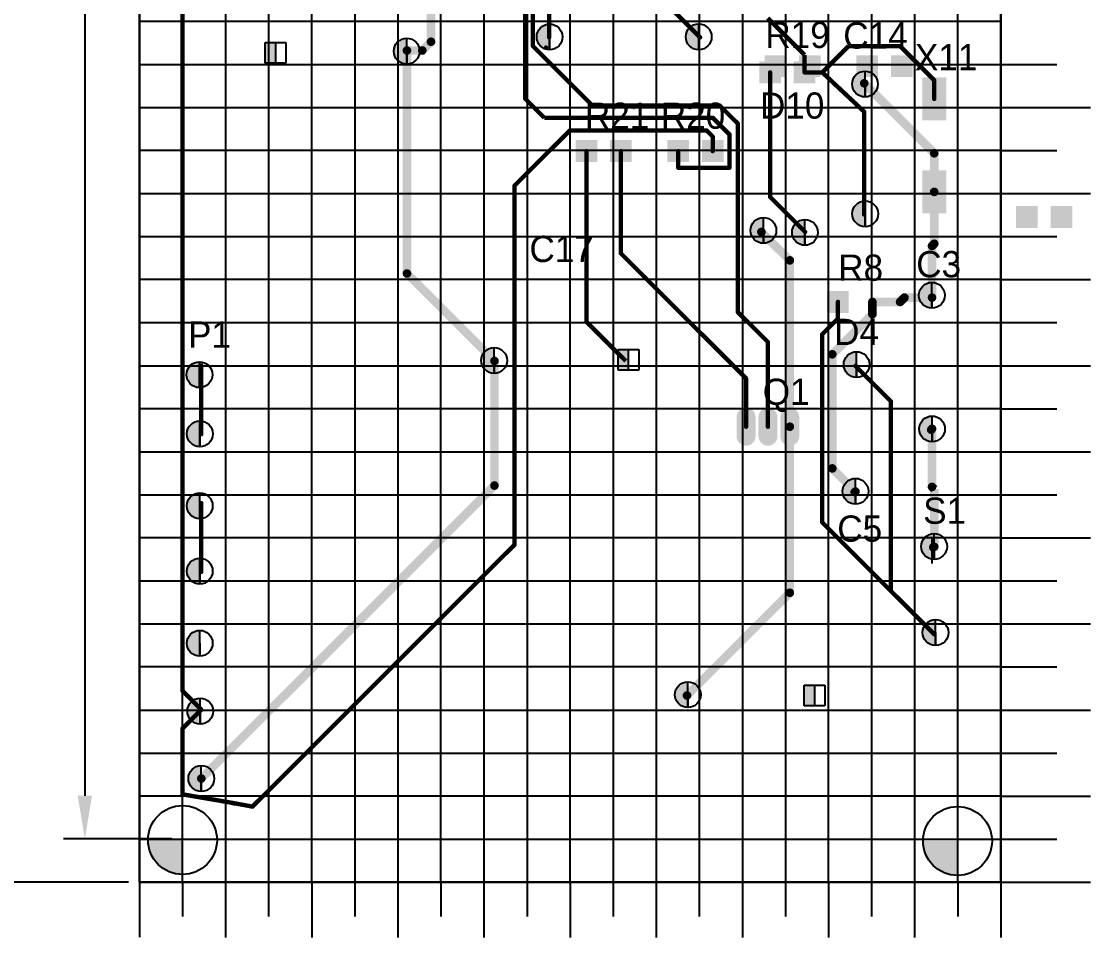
# Model space of a CAD drawing. Header units: millimetres. Extents: x 40 to 3761, y -469 to 920.
# Drawn here: x 1214.3 to 1276.4, y 115.4 to 168.6 of the extents above; entities that cross this region are included whole.
import ezdxf

# ---------------------------------------------------------------- set-up
doc = ezdxf.new("R2010")
doc.units = ezdxf.units.MM
doc.layers.get('Defpoints').update_dxf_attribs({"color": 5})
for name, color, linetype in [('3-размеры', 6, 'Continuous'), ('BottomLayer', 5, 'Continuous'), ('TopLayer', 1, 'Continuous'), ('TopOverlay', 2, 'Continuous'), ('TopPaste', 8, 'Continuous'), ('Слой1', 7, 'Continuous')]:
    doc.layers.add(name, color=color, linetype=linetype)
doc.dimstyles.new('ISO-25', dxfattribs={"dimtxt": 2.5, "dimasz": 2.5, "dimexe": 1.25, "dimexo": 0.625, "dimtad": 1, "dimtxsty": 'Standard', "dimcen": 2.5, "dimadec": 0, "dimazin": 0, "dimtfac": 1, "dimtmove": 0, "dimatfit": 3, "dimfxl": 1, "dimarcsym": 0})

# ---------------------------------------------------------------- blocks, each defined once
blk = doc.blocks.new('*U72')
for p, q in [((-3.75, 1.609), (-3.75, -1.609)), ((-1.25, 1.609), (-1.25, -0.391)), ((1.25, 1.609), (1.25, -1.609)), ((3.75, 1.609), (3.75, -0.391))]:
    blk.add_line(p, q)
blk = doc.blocks.new('*U73')
at = {"color": 0, "linetype": 'ByBlock', "lineweight": -2, "transparency": 16777216}
for p in [(0, 0), (10, 0), (20, 0), (30, 0), (40, 0)]:
    blk.add_blockref('*U72', p, dxfattribs=at)
blk = doc.blocks.new('*U74')
blk.add_line((0, 0.984), (0, -0.984))
blk = doc.blocks.new('*U75')
at = {"color": 0, "linetype": 'ByBlock', "lineweight": -2, "transparency": 16777216}
for p in [(80, 0), (85, 0), (90, 0), (95, 0), (100, 0), (105, 0), (110, 0), (115, 0), (120, 0), (125, 0)]:
    blk.add_blockref('*U74', p, dxfattribs=at)
blk = doc.blocks.new('*U64')
blk.add_line((1.624, 0), (-1.624, 0))
blk = doc.blocks.new('*U65')
at = {"color": 0, "linetype": 'ByBlock', "lineweight": -2, "transparency": 16777216}
for p in [(0, -77.5), (0, -80), (0, -82.5), (0, -85), (0, -87.5), (0, -90), (0, -92.5), (0, -95), (0, -97.5), (0, -100), (0, -102.5), (0, -105), (0, -107.5), (0, -110), (0, -112.5), (0, -115), (0, -117.5), (0, -120), (0, -122.5), (0, -125)]:
    blk.add_blockref('*U64', p, dxfattribs=at)
blk = doc.blocks.new('*D80')
at = {"layer": '3-размеры', "color": 0, "lineweight": -2, "transparency": 16777216}
for p, q in [((1220.527, 271.139), (1211.781, 271.139)), ((1213.031, 268.639), (1213.031, 121.139)), ((1220.527, 118.639), (1211.781, 118.639))]:
    blk.add_line(p, q, dxfattribs=at)
at = {"layer": '3-размеры', "color": 0, "transparency": 16777216}
for points in [[(1212.614, 268.639), (1213.448, 268.639), (1213.031, 271.139)], [(1212.614, 121.139), (1213.448, 121.139), (1213.031, 118.639)]]:
    blk.add_solid(points, dxfattribs=at)
at = {"layer": 'Defpoints', "color": 0, "transparency": 16777216}
for p in [(1221.152, 271.139), (1213.031, 118.639), (1221.152, 118.639)]:
    blk.add_point(p, dxfattribs=at)
at = {"layer": '3-размеры', "color": 0, "transparency": 16777216, "insert": (1211.156, 194.889), "char_height": 2.5, "attachment_point": 5, "rotation": 90}
blk.add_mtext('150h12', dxfattribs=at)
blk = doc.blocks.new('*D77')
at = {"layer": '3-размеры', "color": 0, "lineweight": -2, "transparency": 16777216}
for p, q in [((1223.027, 266.139), (1216.736, 266.139)), ((1217.986, 263.639), (1217.986, 123.656)), ((1223.03, 121.156), (1216.736, 121.156))]:
    blk.add_line(p, q, dxfattribs=at)
at = {"layer": '3-размеры', "color": 0, "transparency": 16777216}
for points in [[(1217.57, 263.639), (1218.403, 263.639), (1217.986, 266.139)], [(1217.57, 123.656), (1218.403, 123.656), (1217.986, 121.156)]]:
    blk.add_solid(points, dxfattribs=at)
at = {"layer": 'Defpoints', "color": 0, "transparency": 16777216}
for p in [(1223.652, 266.139), (1217.986, 121.156), (1223.655, 121.156)]:
    blk.add_point(p, dxfattribs=at)
at = {"layer": '3-размеры', "color": 0, "transparency": 16777216, "insert": (1216.111, 193.647), "char_height": 2.5, "attachment_point": 5, "rotation": 90}
blk.add_mtext('145%%P0.2', dxfattribs=at)
blk = doc.blocks.new('*U56')
for p, q in [((2.5, 76.25), (2.5, -76.25)), ((-2.5, 73.75), (-2.5, -76.25)), ((0.003, -76.25), (0.003, 73.75))]:
    blk.add_line(p, q)
blk = doc.blocks.new('*U57')
at = {"color": 0, "linetype": 'ByBlock', "lineweight": -2, "transparency": 16777216}
for p in [(0, 0), (7.5, 0), (15, 0), (22.5, 0), (30, 0), (37.5, 0), (45, 0)]:
    blk.add_blockref('*U56', p, dxfattribs=at)
blk = doc.blocks.new('*U58')
for p, q in [((25, 2.5), (-25, 2.5)), ((-25, 0), (25, 0)), ((-25, -2.5), (25, -2.5))]:
    blk.add_line(p, q)
blk = doc.blocks.new('*U59')
at = {"color": 0, "linetype": 'ByBlock', "lineweight": -2, "transparency": 16777216}
for p in [(0, 45), (0, 37.5), (0, 30), (0, 22.5), (0, 15), (0, 7.5), (0, 0)]:
    blk.add_blockref('*U58', p, dxfattribs=at)

msp = doc.modelspace()

# ---------------------------------------------------------------- hatches: boundary and pattern name
h = msp.add_hatch(color=256)
h.dxf.hatch_style = 1
h.paths.add_polyline_path([(1244.964, 168.485, 0.414214), (1244.214, 167.735, 0.414214), (1244.964, 166.985), (1244.964, 167.735)])
h = msp.add_hatch(color=256)
h.dxf.hatch_style = 1
h.paths.add_polyline_path([(1253.617, 168.489, 0.414214), (1252.867, 167.739, 0.414214), (1253.617, 166.989), (1253.617, 167.739)])
h = msp.add_hatch(color=256)
h.dxf.hatch_style = 1
h.paths.add_polyline_path([(1236.668, 167.661, 0.414214), (1235.918, 166.911, 0.414214), (1236.668, 166.161), (1236.668, 166.911)])
h = msp.add_hatch(color=256)
h.dxf.hatch_style = 1
h.paths.add_polyline_path([(1229.046, 167.414), (1228.453, 167.414), (1228.453, 166.214), (1229.046, 166.214)])
h = msp.add_hatch(color=256)
h.dxf.hatch_style = 1
h.paths.add_polyline_path([(1263.272, 165.747, 0.414214), (1262.522, 164.997, 0.414214), (1263.272, 164.247), (1263.272, 164.997)])
h = msp.add_hatch(color=256)
h.dxf.hatch_style = 1
h.paths.add_polyline_path([(1263.282, 158.208, 0.414214), (1262.532, 157.458, 0.414214), (1263.282, 156.708), (1263.282, 157.458)])
h = msp.add_hatch(color=256)
h.dxf.hatch_style = 1
h.paths.add_polyline_path([(1257.373, 157.247, 0.414214), (1256.623, 156.497, 0.414214), (1257.373, 155.747), (1257.373, 156.497)])
h = msp.add_hatch(color=256)
h.dxf.hatch_style = 1
h.paths.add_polyline_path([(1259.785, 157.132, 0.414214), (1259.035, 156.382, 0.414214), (1259.785, 155.632), (1259.785, 156.382)])
h = msp.add_hatch(color=256)
h.dxf.hatch_style = 1
h.paths.add_polyline_path([(1267.153, 153.479, 0.414214), (1266.403, 152.729, 0.414214), (1267.153, 151.979), (1267.153, 152.729)])
h = msp.add_hatch(color=256)
h.dxf.hatch_style = 1
h.paths.add_polyline_path([(1241.745, 149.693, 0.414214), (1240.995, 148.943, 0.414214), (1241.745, 148.193), (1241.745, 148.943)])
h = msp.add_hatch(color=256)
h.dxf.hatch_style = 1
h.paths.add_polyline_path([(1249.53, 149.578), (1248.936, 149.578), (1248.936, 148.378), (1249.53, 148.378)])
h = msp.add_hatch(color=256)
h.dxf.hatch_style = 1
h.paths.add_polyline_path([(1262.784, 149.453, 0.414214), (1262.034, 148.703, 0.414214), (1262.784, 147.953), (1262.784, 148.703)])
h = msp.add_hatch(color=256)
h.dxf.hatch_style = 1
h.paths.add_polyline_path([(1224.636, 148.866, 0.414214), (1223.886, 148.116, 0.414214), (1224.636, 147.366), (1224.636, 148.116)])
h = msp.add_hatch(color=256)
h.dxf.hatch_style = 1
h.paths.add_polyline_path([(1224.662, 145.433, 0.414214), (1223.912, 144.683, 0.414214), (1224.662, 143.933), (1224.662, 144.683)])
h = msp.add_hatch(color=256)
h.dxf.hatch_style = 1
h.paths.add_polyline_path([(1267.164, 145.715, 0.414214), (1266.414, 144.965, 0.414214), (1267.164, 144.215), (1267.164, 144.965)])
h = msp.add_hatch(color=256)
h.dxf.hatch_style = 1
h.paths.add_polyline_path([(1262.721, 142.094, 0.414214), (1261.971, 141.344, 0.414214), (1262.721, 140.594), (1262.721, 141.344)])
h = msp.add_hatch(color=256)
h.dxf.hatch_style = 1
h.paths.add_polyline_path([(1224.654, 141.249, 0.414214), (1223.904, 140.499, 0.414214), (1224.654, 139.749), (1224.654, 140.499)])
h = msp.add_hatch(color=256)
h.dxf.hatch_style = 1
h.paths.add_polyline_path([(1267.282, 138.889, 0.414214), (1266.532, 138.139, 0.414214), (1267.282, 137.389), (1267.282, 138.139)])
h = msp.add_hatch(color=256)
h.dxf.hatch_style = 1
h.paths.add_polyline_path([(1224.654, 137.458, 0.414214), (1223.904, 136.708, 0.414214), (1224.654, 135.958), (1224.654, 136.708)])
h = msp.add_hatch(color=256)
h.dxf.hatch_style = 1
h.paths.add_polyline_path([(1267.366, 133.889, 0.414214), (1266.616, 133.139, 0.414214), (1267.366, 132.389), (1267.366, 133.139)])
h = msp.add_hatch(color=256)
h.dxf.hatch_style = 1
h.paths.add_polyline_path([(1224.654, 133.268, 0.414214), (1223.904, 132.518, 0.414214), (1224.654, 131.768), (1224.654, 132.518)])
h = msp.add_hatch(color=256)
h.dxf.hatch_style = 1
h.paths.add_polyline_path([(1252.987, 130.281, 0.414214), (1252.237, 129.531, 0.414214), (1252.987, 128.781), (1252.987, 129.531)])
h = msp.add_hatch(color=256)
h.dxf.hatch_style = 1
h.paths.add_polyline_path([(1260.335, 130.074), (1259.741, 130.074), (1259.741, 128.874), (1260.335, 128.874)])
h = msp.add_hatch(color=256)
h.dxf.hatch_style = 1
h.paths.add_polyline_path([(1224.684, 129.323, 0.414214), (1223.934, 128.573, 0.414214), (1224.684, 127.823), (1224.684, 128.573)])
h = msp.add_hatch(color=256)
h.dxf.hatch_style = 1
h.paths.add_polyline_path([(1224.745, 125.409, 0.414214), (1223.995, 124.659, 0.414214), (1224.745, 123.909), (1224.745, 124.659)])
at = {"layer": 'BottomLayer'}
h = msp.add_hatch(color=256, dxfattribs=at)
h.dxf.hatch_style = 1
edge = h.paths.add_edge_path()
edge.add_line((1223.656, 121.089), (1221.656, 121.089))
edge.add_arc((1223.67, 121.102), 2.013, 180.37805, 269.62195)
edge.add_line((1223.656, 119.089), (1223.656, 121.089))
h = msp.add_hatch(color=256, dxfattribs=at)
h.dxf.hatch_style = 1
edge = h.paths.add_edge_path()
edge.add_line((1268.644, 121.032), (1266.644, 121.032))
edge.add_arc((1268.657, 121.045), 2.013, 180.37805, 269.62195)
edge.add_line((1268.644, 119.032), (1268.644, 121.032))

# ---------------------------------------------------------------- linework, layer by layer
for p, q in [((1221.152, 118.639), (1221.152, 268.639)), ((1271.152, 118.639), (1271.152, 268.639)), ((1271.152, 267.389), (1271.152, 118.639)), ((1221.1, 135.718), (1221.1, 135.718)), ((1271.152, 121.139), (1271.152, 123.639)), ((1221.152, 118.639), (1221.152, 121.139)), ((1222.402, 118.639), (1221.152, 118.639)), ((1221.152, 118.639), (1221.152, 115.444)), ((1221.152, 118.639), (1223.655, 118.639)), ((1271.152, 118.639), (1222.402, 118.639))]:
    msp.add_line(p, q)
for centre in [(1223.656, 121.089), (1268.644, 121.032)]:
    msp.add_circle(centre, 2, dxfattribs=at)
at = {"layer": 'TopLayer'}
for points, const_width in [([(1223.653, 129.752), (1223.653, 181.189)], 0.254), ([(1243.998, 167.201), (1243.998, 180.714)], 0.254), ([(1238.08, 167.455), (1238.08, 178.123)], 0.5), ([(1243.541, 164.153), (1243.541, 178.377)], 0.254), ([(1244.938, 167.709), (1244.938, 172.18)], 0.254), ([(1253.701, 167.709), (1249.256, 172.154)], 0.254), ([(1259.765, 166.693), (1257.631, 168.827)], 0.254), ([(1238.08, 167.455), (1237.572, 166.947)], 0.5), ([(1236.683, 153.993), (1236.683, 166.947)], 0.5), ([(1237.572, 166.947), (1236.683, 166.947)], 0.5), ([(1247.453, 163.747), (1243.998, 167.201)], 0.254), ([(1262.312, 167.201), (1260.788, 165.677)], 0.254), ([(1265.309, 167.201), (1262.312, 167.201)], 0.254), ([(1267.29, 165.22), (1265.309, 167.201)], 0.254), ([(1259.765, 165.677), (1259.765, 166.693)], 0.254), ([(1257.765, 158.438), (1257.765, 165.677)], 0.254), ([(1260.788, 165.677), (1259.765, 165.677)], 0.254), ([(1263.226, 163.391), (1260.788, 165.677)], 0.254), ([(1267.29, 160.978), (1263.226, 165.042)], 0.5), ([(1267.29, 164.134), (1267.29, 165.22)], 0.254), ([(1244.659, 163.036), (1243.541, 164.153)], 0.254), ([(1254.844, 163.747), (1247.453, 163.747)], 0.254), ([(1255.885, 162.706), (1254.844, 163.747)], 0.254), ([(1263.226, 157.422), (1263.226, 163.391)], 0.254), ([(1254.438, 163.036), (1244.659, 163.036)], 0.254), ([(1255.403, 162.071), (1254.438, 163.036)], 0.254), ([(1255.885, 151.758), (1255.885, 162.706)], 0.254), ([(1246.132, 162.299), (1242.931, 159.099)], 0.254), ([(1254.082, 162.299), (1246.132, 162.299)], 0.254), ([(1254.431, 161.95), (1254.082, 162.299)], 0.254), ([(1254.431, 161.105), (1254.431, 161.95)], 0.254), ([(1255.403, 160.14), (1255.403, 162.071)], 0.254), ([(1247.097, 151.199), (1247.097, 161.105)], 0.254), ([(1249.097, 155.168), (1249.097, 161.105)], 0.254), ([(1252.431, 160.14), (1252.431, 161.105)], 0.254), ([(1267.29, 158.734), (1267.29, 160.978)], 0.5), ([(1255.403, 160.14), (1252.431, 160.14)], 0.254), ([(1242.931, 138.245), (1242.931, 159.099)], 0.254), ([(1267.29, 155.721), (1267.29, 158.734)], 0.5), ([(1259.797, 156.406), (1257.765, 158.438)], 0.254), ([(1258.908, 154.755), (1257.257, 156.406)], 0.5), ([(1267.29, 155.721), (1267.163, 155.594)], 0.5), ([(1267.163, 152.596), (1267.163, 155.594)], 0.5), ([(1256.368, 147.897), (1249.097, 155.168)], 0.254), ([(1258.908, 145.095), (1258.908, 154.755)], 0.5), ([(1241.763, 148.913), (1236.683, 153.993)], 0.5), ([(1265.563, 152.596), (1265.309, 152.342)], 0.5), ([(1267.163, 152.596), (1265.563, 152.596)], 0.5), ([(1261.702, 151.377), (1261.702, 152.342)], 0.254), ([(1263.702, 151.631), (1263.702, 152.342)], 0.5), ([(1265.309, 152.342), (1263.702, 152.342)], 0.5), ([(1257.638, 150.006), (1255.885, 151.758)], 0.254), ([(1261.702, 151.377), (1260.788, 150.463)], 0.254), ([(1263.702, 151.631), (1261.372, 149.301)], 0.5), ([(1249.383, 148.913), (1247.097, 151.199)], 0.254), ([(1260.788, 139.541), (1260.788, 150.463)], 0.254), ([(1257.638, 145.095), (1257.638, 150.006)], 0.254), ([(1241.763, 141.677), (1241.763, 148.913)], 0.5), ([(1261.372, 142.673), (1261.372, 149.301)], 0.5), ([(1224.745, 144.659), (1224.745, 148.659)], 0.254), ([(1264.775, 146.569), (1262.718, 148.626)], 0.254), ([(1256.368, 145.095), (1256.368, 147.897)], 0.254), ([(1264.775, 135.553), (1264.775, 146.569)], 0.254), ([(1256.368, 145.645), (1256.368, 144.545)], 1.1), ([(1257.638, 145.645), (1257.638, 144.545)], 1.1), ([(1258.908, 145.645), (1258.908, 144.545)], 1.1), ([(1258.908, 135.451), (1258.908, 145.095)], 0.5), ([(1267.163, 141.598), (1267.163, 144.976)], 0.5), ([(1262.718, 141.326), (1261.372, 142.673)], 0.5), ([(1241.763, 141.677), (1224.745, 124.659)], 0.5), ([(1267.29, 141.471), (1267.163, 141.598)], 0.5), ([(1267.29, 138.118), (1267.29, 141.471)], 0.5), ([(1224.745, 136.659), (1224.745, 140.659)], 0.254), ([(1264.775, 135.553), (1260.788, 139.541)], 0.254), ([(1242.931, 138.245), (1227.717, 123.031)], 0.254), ([(1258.908, 135.451), (1252.939, 129.482)], 0.5), ([(1267.29, 133.038), (1264.775, 135.553)], 0.254), ([(1224.745, 128.659), (1223.653, 129.752)], 0.254), ([(1224.745, 128.659), (1223.653, 127.567)], 0.254), ([(1223.653, 123.742), (1223.653, 127.567)], 0.254), ([(1226.36, 123.279), (1223.653, 123.742)], 0.254), ([(1227.717, 123.031), (1226.36, 123.279)], 0.254)]:
    msp.add_lwpolyline(points, dxfattribs=dict(at, const_width=const_width))
for points, const_width in [([(1238.205, 167.455, -1), (1237.955, 167.455, -1)], 0.25), ([(1238.205, 167.455, -1), (1237.955, 167.455, -1)], 0.25), ([(1245.001, 167.709, -1), (1244.874, 167.709, -1)], 0.127), ([(1253.764, 167.709, -1), (1253.637, 167.709, -1)], 0.127), ([(1236.808, 166.947, -1), (1236.558, 166.947, -1)], 0.25), ([(1236.808, 166.947, -1), (1236.558, 166.947, -1)], 0.25), ([(1237.697, 166.947, -1), (1237.447, 166.947, -1)], 0.25), ([(1237.697, 166.947, -1), (1237.447, 166.947, -1)], 0.25), ([(1244.062, 167.201, -1), (1243.935, 167.201, -1)], 0.127), ([(1244.062, 167.201, -1), (1243.935, 167.201, -1)], 0.127), ([(1244.818, 167.121, -1), (1244.691, 167.121, -1)], 0.127), ([(1244.818, 167.121, -1), (1244.691, 167.121, -1)], 0.127), ([(1265.372, 167.201, -1), (1265.245, 167.201, -1)], 0.127), ([(1265.372, 167.201, -1), (1265.245, 167.201, -1)], 0.127), ([(1257.828, 165.677, -1), (1257.701, 165.677, -1)], 0.127), ([(1259.828, 165.677, -1), (1259.701, 165.677, -1)], 0.127), ([(1259.828, 165.677, -1), (1259.701, 165.677, -1)], 0.127), ([(1260.851, 165.677, -1), (1260.724, 165.677, -1)], 0.127), ([(1260.851, 165.677, -1), (1260.724, 165.677, -1)], 0.127), ([(1260.851, 165.677, -1), (1260.724, 165.677, -1)], 0.127), ([(1263.351, 165.042, -1), (1263.101, 165.042, -1)], 0.25), ([(1267.353, 165.22, -1), (1267.226, 165.22, -1)], 0.127), ([(1267.353, 165.22, -1), (1267.226, 165.22, -1)], 0.127), ([(1243.604, 164.153, -1), (1243.477, 164.153, -1)], 0.127), ([(1243.604, 164.153, -1), (1243.477, 164.153, -1)], 0.127), ([(1247.516, 163.747, -1), (1247.389, 163.747, -1)], 0.127), ([(1247.516, 163.747, -1), (1247.389, 163.747, -1)], 0.127), ([(1254.907, 163.747, -1), (1254.78, 163.747, -1)], 0.127), ([(1254.907, 163.747, -1), (1254.78, 163.747, -1)], 0.127), ([(1267.353, 164.134, -1), (1267.226, 164.134, -1)], 0.127), ([(1263.289, 163.391, -1), (1263.162, 163.391, -1)], 0.127), ([(1263.289, 163.391, -1), (1263.162, 163.391, -1)], 0.127), ([(1254.501, 163.036, -1), (1254.374, 163.036, -1)], 0.127), ([(1254.501, 163.036, -1), (1254.374, 163.036, -1)], 0.127), ([(1255.949, 162.706, -1), (1255.822, 162.706, -1)], 0.127), ([(1255.949, 162.706, -1), (1255.822, 162.706, -1)], 0.127), ([(1246.195, 162.299, -1), (1246.068, 162.299, -1)], 0.127), ([(1246.195, 162.299, -1), (1246.068, 162.299, -1)], 0.127), ([(1254.145, 162.299, -1), (1254.018, 162.299, -1)], 0.127), ([(1254.145, 162.299, -1), (1254.018, 162.299, -1)], 0.127), ([(1254.494, 161.95, -1), (1254.367, 161.95, -1)], 0.127), ([(1254.494, 161.95, -1), (1254.367, 161.95, -1)], 0.127), ([(1255.466, 162.071, -1), (1255.339, 162.071, -1)], 0.127), ([(1255.466, 162.071, -1), (1255.339, 162.071, -1)], 0.127), ([(1247.16, 161.105, -1), (1247.033, 161.105, -1)], 0.127), ([(1249.16, 161.105, -1), (1249.033, 161.105, -1)], 0.127), ([(1252.494, 161.105, -1), (1252.367, 161.105, -1)], 0.127), ([(1254.494, 161.105, -1), (1254.367, 161.105, -1)], 0.127), ([(1267.415, 160.978, -1), (1267.165, 160.978, -1)], 0.25), ([(1267.415, 160.978, -1), (1267.165, 160.978, -1)], 0.25), ([(1252.494, 160.14, -1), (1252.367, 160.14, -1)], 0.127), ([(1252.494, 160.14, -1), (1252.367, 160.14, -1)], 0.127), ([(1255.466, 160.14, -1), (1255.339, 160.14, -1)], 0.127), ([(1255.466, 160.14, -1), (1255.339, 160.14, -1)], 0.127), ([(1242.995, 159.099, -1), (1242.868, 159.099, -1)], 0.127), ([(1242.995, 159.099, -1), (1242.868, 159.099, -1)], 0.127), ([(1267.415, 158.734, -1), (1267.165, 158.734, -1)], 0.25), ([(1267.415, 158.734, -1), (1267.165, 158.734, -1)], 0.25), ([(1257.828, 158.438, -1), (1257.701, 158.438, -1)], 0.127), ([(1257.828, 158.438, -1), (1257.701, 158.438, -1)], 0.127), ([(1263.289, 157.422, -1), (1263.162, 157.422, -1)], 0.127), ([(1257.382, 156.406, -1), (1257.132, 156.406, -1)], 0.25), ([(1259.86, 156.406, -1), (1259.733, 156.406, -1)], 0.127), ([(1267.288, 155.594, -1), (1267.038, 155.594, -1)], 0.25), ([(1267.288, 155.594, -1), (1267.038, 155.594, -1)], 0.25), ([(1267.415, 155.721, -1), (1267.165, 155.721, -1)], 0.25), ([(1267.415, 155.721, -1), (1267.165, 155.721, -1)], 0.25), ([(1249.16, 155.168, -1), (1249.033, 155.168, -1)], 0.127), ([(1249.16, 155.168, -1), (1249.033, 155.168, -1)], 0.127), ([(1259.033, 154.755, -1), (1258.783, 154.755, -1)], 0.25), ([(1259.033, 154.755, -1), (1258.783, 154.755, -1)], 0.25), ([(1236.808, 153.993, -1), (1236.558, 153.993, -1)], 0.25), ([(1236.808, 153.993, -1), (1236.558, 153.993, -1)], 0.25), ([(1265.688, 152.596, -1), (1265.438, 152.596, -1)], 0.25), ([(1265.688, 152.596, -1), (1265.438, 152.596, -1)], 0.25), ([(1267.288, 152.596, -1), (1267.038, 152.596, -1)], 0.25), ([(1267.288, 152.596, -1), (1267.038, 152.596, -1)], 0.25), ([(1261.765, 152.342, -1), (1261.638, 152.342, -1)], 0.127), ([(1263.827, 152.342, -1), (1263.577, 152.342, -1)], 0.25), ([(1263.827, 152.342, -1), (1263.577, 152.342, -1)], 0.25), ([(1265.434, 152.342, -1), (1265.184, 152.342, -1)], 0.25), ([(1265.434, 152.342, -1), (1265.184, 152.342, -1)], 0.25), ([(1255.949, 151.758, -1), (1255.822, 151.758, -1)], 0.127), ([(1255.949, 151.758, -1), (1255.822, 151.758, -1)], 0.127), ([(1261.765, 151.377, -1), (1261.638, 151.377, -1)], 0.127), ([(1261.765, 151.377, -1), (1261.638, 151.377, -1)], 0.127), ([(1263.827, 151.631, -1), (1263.577, 151.631, -1)], 0.25), ([(1263.827, 151.631, -1), (1263.577, 151.631, -1)], 0.25), ([(1247.16, 151.199, -1), (1247.033, 151.199, -1)], 0.127), ([(1247.16, 151.199, -1), (1247.033, 151.199, -1)], 0.127), ([(1260.851, 150.463, -1), (1260.724, 150.463, -1)], 0.127), ([(1260.851, 150.463, -1), (1260.724, 150.463, -1)], 0.127), ([(1257.701, 150.006, -1), (1257.574, 150.006, -1)], 0.127), ([(1257.701, 150.006, -1), (1257.574, 150.006, -1)], 0.127), ([(1241.888, 148.913, -1), (1241.638, 148.913, -1)], 0.25), ([(1241.888, 148.913, -1), (1241.638, 148.913, -1)], 0.25), ([(1261.497, 149.301, -1), (1261.247, 149.301, -1)], 0.25), ([(1261.497, 149.301, -1), (1261.247, 149.301, -1)], 0.25), ([(1224.808, 148.659, -1), (1224.681, 148.659, -1)], 0.127), ([(1262.781, 148.626, -1), (1262.654, 148.626, -1)], 0.127), ([(1256.431, 147.897, -1), (1256.304, 147.897, -1)], 0.127), ([(1256.431, 147.897, -1), (1256.304, 147.897, -1)], 0.127), ([(1264.839, 146.569, -1), (1264.712, 146.569, -1)], 0.127), ([(1264.839, 146.569, -1), (1264.712, 146.569, -1)], 0.127), ([(1256.643, 145.645, -1), (1256.093, 145.645, -1)], 0.55), ([(1257.913, 145.645, -1), (1257.363, 145.645, -1)], 0.55), ([(1259.183, 145.645, -1), (1258.633, 145.645, -1)], 0.55), ([(1259.033, 145.095, -1), (1258.783, 145.095, -1)], 0.25), ([(1259.033, 145.095, -1), (1258.783, 145.095, -1)], 0.25), ([(1224.808, 144.659, -1), (1224.681, 144.659, -1)], 0.127), ([(1256.643, 144.545, -1), (1256.093, 144.545, -1)], 0.55), ([(1256.431, 145.095, -1), (1256.304, 145.095, -1)], 0.127), ([(1257.913, 144.545, -1), (1257.363, 144.545, -1)], 0.55), ([(1257.701, 145.095, -1), (1257.574, 145.095, -1)], 0.127), ([(1259.183, 144.545, -1), (1258.633, 144.545, -1)], 0.55), ([(1267.241, 144.916, -1), (1266.991, 144.916, -1)], 0.25), ([(1267.288, 144.976, -1), (1267.038, 144.976, -1)], 0.25), ([(1261.497, 142.673, -1), (1261.247, 142.673, -1)], 0.25), ([(1261.497, 142.673, -1), (1261.247, 142.673, -1)], 0.25), ([(1241.888, 141.677, -1), (1241.638, 141.677, -1)], 0.25), ([(1241.888, 141.677, -1), (1241.638, 141.677, -1)], 0.25), ([(1262.797, 141.295, -1), (1262.547, 141.295, -1)], 0.25), ([(1262.843, 141.326, -1), (1262.593, 141.326, -1)], 0.25), ([(1267.288, 141.598, -1), (1267.038, 141.598, -1)], 0.25), ([(1267.288, 141.598, -1), (1267.038, 141.598, -1)], 0.25), ([(1224.808, 140.659, -1), (1224.681, 140.659, -1)], 0.127), ([(1260.851, 139.541, -1), (1260.724, 139.541, -1)], 0.127), ([(1260.851, 139.541, -1), (1260.724, 139.541, -1)], 0.127), ([(1242.995, 138.245, -1), (1242.868, 138.245, -1)], 0.127), ([(1242.995, 138.245, -1), (1242.868, 138.245, -1)], 0.127), ([(1267.359, 138.09, -1), (1267.109, 138.09, -1)], 0.25), ([(1267.415, 138.118, -1), (1267.165, 138.118, -1)], 0.25), ([(1224.808, 136.659, -1), (1224.681, 136.659, -1)], 0.127), ([(1259.033, 135.451, -1), (1258.783, 135.451, -1)], 0.25), ([(1259.033, 135.451, -1), (1258.783, 135.451, -1)], 0.25), ([(1264.839, 135.553, -1), (1264.712, 135.553, -1)], 0.127), ([(1264.839, 135.553, -1), (1264.712, 135.553, -1)], 0.127), ([(1264.839, 135.553, -1), (1264.712, 135.553, -1)], 0.127), ([(1267.353, 133.038, -1), (1267.226, 133.038, -1)], 0.127), ([(1223.716, 129.752, -1), (1223.589, 129.752, -1)], 0.127), ([(1223.716, 129.752, -1), (1223.589, 129.752, -1)], 0.127), ([(1253.064, 129.482, -1), (1252.814, 129.482, -1)], 0.25), ([(1224.808, 128.659, -1), (1224.681, 128.659, -1)], 0.127), ([(1224.808, 128.659, -1), (1224.681, 128.659, -1)], 0.127), ([(1223.716, 127.567, -1), (1223.589, 127.567, -1)], 0.127), ([(1223.716, 127.567, -1), (1223.589, 127.567, -1)], 0.127), ([(1224.87, 124.659, -1), (1224.62, 124.659, -1)], 0.25), ([(1223.716, 123.742, -1), (1223.589, 123.742, -1)], 0.127), ([(1223.716, 123.742, -1), (1223.589, 123.742, -1)], 0.127), ([(1226.683, 123.213, -1), (1226.556, 123.213, -1)], 0.127), ([(1226.703, 123.213, -1), (1226.576, 123.213, -1)], 0.127), ([(1227.78, 123.031, -1), (1227.653, 123.031, -1)], 0.127), ([(1227.78, 123.031, -1), (1227.653, 123.031, -1)], 0.127)]:
    msp.add_lwpolyline(points, format="xyb", close=True, dxfattribs=dict(at, const_width=const_width))
for points in [[(1258.395, 165.042), (1257.135, 165.042), (1258.395, 166.312), (1257.135, 166.312)], [(1260.395, 165.042), (1259.135, 165.042), (1260.395, 166.312), (1259.135, 166.312)], [(1266.59, 162.884), (1266.59, 165.384), (1267.99, 162.884), (1267.99, 165.384)], [(1247.727, 160.47), (1246.467, 160.47), (1247.727, 161.74), (1246.467, 161.74)], [(1249.727, 160.47), (1248.467, 160.47), (1249.727, 161.74), (1248.467, 161.74)], [(1253.061, 160.47), (1251.801, 160.47), (1253.061, 161.74), (1251.801, 161.74)], [(1255.061, 160.47), (1253.801, 160.47), (1255.061, 161.74), (1253.801, 161.74)], [(1266.59, 157.484), (1266.59, 159.984), (1267.99, 157.484), (1267.99, 159.984)], [(1262.332, 151.707), (1261.072, 151.707), (1262.332, 152.977), (1261.072, 152.977)]]:
    msp.add_solid(points, dxfattribs=at)
at = {"layer": 'TopPaste'}
for points in [[(1258.698, 165.403), (1257.438, 165.403), (1258.698, 166.673), (1257.438, 166.673)], [(1260.698, 165.403), (1259.438, 165.403), (1260.698, 166.673), (1259.438, 166.673)], [(1264.032, 165.403), (1262.772, 165.403), (1264.032, 166.673), (1262.772, 166.673)], [(1266.032, 165.403), (1264.772, 165.403), (1266.032, 166.673), (1264.772, 166.673)], [(1273.303, 156.64), (1272.043, 156.64), (1273.303, 157.91), (1272.043, 157.91)], [(1275.303, 156.64), (1274.043, 156.64), (1275.303, 157.91), (1274.043, 157.91)]]:
    msp.add_solid(points, dxfattribs=at)
at = {"layer": 'Слой1'}
for p, q in [((1244.964, 166.985), (1244.964, 168.485)), ((1253.617, 166.989), (1253.617, 168.489)), ((1236.668, 166.161), (1236.668, 167.661)), ((1244.964, 167.735), (1244.964, 166.985)), ((1253.617, 167.739), (1253.617, 166.989)), ((1228.453, 166.214), (1228.453, 167.414)), ((1228.453, 167.414), (1229.653, 167.414)), ((1229.046, 167.414), (1229.046, 166.214)), ((1229.653, 167.414), (1229.653, 166.214)), ((1236.668, 166.911), (1236.668, 166.161)), ((1229.653, 166.214), (1228.453, 166.214)), ((1263.272, 164.247), (1263.272, 165.747)), ((1263.272, 164.997), (1263.272, 164.247)), ((1263.282, 156.708), (1263.282, 158.208)), ((1257.373, 155.747), (1257.373, 157.247)), ((1259.785, 155.632), (1259.785, 157.132)), ((1263.282, 157.458), (1263.282, 156.708)), ((1257.373, 156.497), (1257.373, 155.747)), ((1259.785, 156.382), (1259.785, 155.632)), ((1267.153, 151.979), (1267.153, 153.479)), ((1267.153, 152.729), (1267.153, 151.979)), ((1241.745, 148.193), (1241.745, 149.693)), ((1248.936, 148.378), (1248.936, 149.578)), ((1248.936, 149.578), (1250.136, 149.578)), ((1249.53, 149.578), (1249.53, 148.378)), ((1250.136, 149.578), (1250.136, 148.378)), ((1262.784, 147.953), (1262.784, 149.453)), ((1224.636, 147.366), (1224.636, 148.866)), ((1241.745, 148.943), (1241.745, 148.193)), ((1250.136, 148.378), (1248.936, 148.378)), ((1262.784, 148.703), (1262.784, 147.953)), ((1224.636, 148.116), (1224.636, 147.366)), ((1224.662, 143.933), (1224.662, 145.433)), ((1267.164, 144.215), (1267.164, 145.715)), ((1224.662, 144.683), (1224.662, 143.933)), ((1267.164, 144.965), (1267.164, 144.215)), ((1262.721, 140.594), (1262.721, 142.094)), ((1224.654, 139.749), (1224.654, 141.249)), ((1262.721, 141.344), (1262.721, 140.594)), ((1224.654, 140.499), (1224.654, 139.749)), ((1267.174, 137.159), (1267.174, 138.659)), ((1267.282, 137.389), (1267.282, 138.889)), ((1267.282, 138.139), (1267.282, 137.389)), ((1224.654, 135.958), (1224.654, 137.458)), ((1224.654, 136.708), (1224.654, 135.958)), ((1267.366, 132.389), (1267.366, 133.889)), ((1224.654, 131.768), (1224.654, 133.268)), ((1267.366, 133.139), (1267.366, 132.389)), ((1224.654, 132.518), (1224.654, 131.768)), ((1252.987, 128.781), (1252.987, 130.281)), ((1259.741, 128.874), (1259.741, 130.074)), ((1259.741, 130.074), (1260.941, 130.074)), ((1260.335, 130.074), (1260.335, 128.874)), ((1260.941, 130.074), (1260.941, 128.874)), ((1224.684, 127.823), (1224.684, 129.323)), ((1252.987, 129.531), (1252.987, 128.781)), ((1224.684, 128.573), (1224.684, 127.823)), ((1260.941, 128.874), (1259.741, 128.874)), ((1224.745, 123.909), (1224.745, 125.409)), ((1224.745, 124.659), (1224.745, 123.909))]:
    msp.add_line(p, q, dxfattribs=at)
for centre in [(1244.964, 167.735), (1253.617, 167.739), (1236.668, 166.911), (1263.272, 164.997), (1263.282, 157.458), (1257.373, 156.497), (1259.785, 156.382), (1267.153, 152.729), (1241.745, 148.943), (1262.784, 148.703), (1224.636, 148.116), (1224.662, 144.683), (1267.164, 144.965), (1262.721, 141.344), (1224.654, 140.499), (1267.282, 138.139), (1224.654, 136.708), (1267.366, 133.139), (1224.654, 132.518), (1252.987, 129.531), (1224.684, 128.573), (1224.745, 124.659)]:
    msp.add_circle(centre, 0.75, dxfattribs=at)

# ---------------------------------------------------------------- block references
for name, p in [('*U57', (1223.652, 194.889)), ('*U59', (1246.152, 121.139))]:
    msp.add_blockref(name, p)
at = {"xscale": -1}
for name, p in [('*U65', (1272.776, 243.639)), ('*U73', (1267.402, 117.029))]:
    msp.add_blockref(name, p, dxfattribs=at)
at = {"xscale": -1, "rotation": 90}
msp.add_blockref('*U75', (1275.384, 243.639), dxfattribs=at)

# ---------------------------------------------------------------- texts
at = {"layer": 'TopOverlay'}
for s, p in [('R19', (1257.486, 167.091)), ('C14', (1262.01, 167.058)), ('X11', (1266.169, 165.798)), ('D10', (1257.174, 162.987)), ('R21', (1247.014, 162.399)), ('R20', (1251.419, 162.399)), ('C17', (1243.793, 154.66)), ('C3', (1266.245, 153.774)), ('R8', (1261.718, 153.569)), ('P1', (1223.974, 149.685)), ('D4', (1261.477, 149.843)), ('Q1', (1257.336, 146.363)), ('S1', (1266.647, 139.455)), ('С5', (1261.662, 138.416))]:
    msp.add_text(s, height=1.524, dxfattribs=at).set_placement(p)

# ---------------------------------------------------------------- dimensions: what is measured, and where the dimension line sits
at = {"layer": '3-размеры'}
for base, p1, p2, text, picture, middle in [((1213.031, 118.639), (1221.152, 271.139), (1221.152, 118.639), '150h12', '*D80', (1211.156, 194.889)), ((1217.986, 121.156), (1223.652, 266.139), (1223.655, 121.156), '145%%P0.2', '*D77', (1216.111, 193.647))]:
    dim = msp.add_linear_dim(base=base, p1=p1, p2=p2, angle=90, text=text, dimstyle='ISO-25', dxfattribs=at)
    dim.commit()
    dim.dimension.update_dxf_attribs({"geometry": picture, "text_midpoint": middle})

doc.saveas('drawing.dxf')
